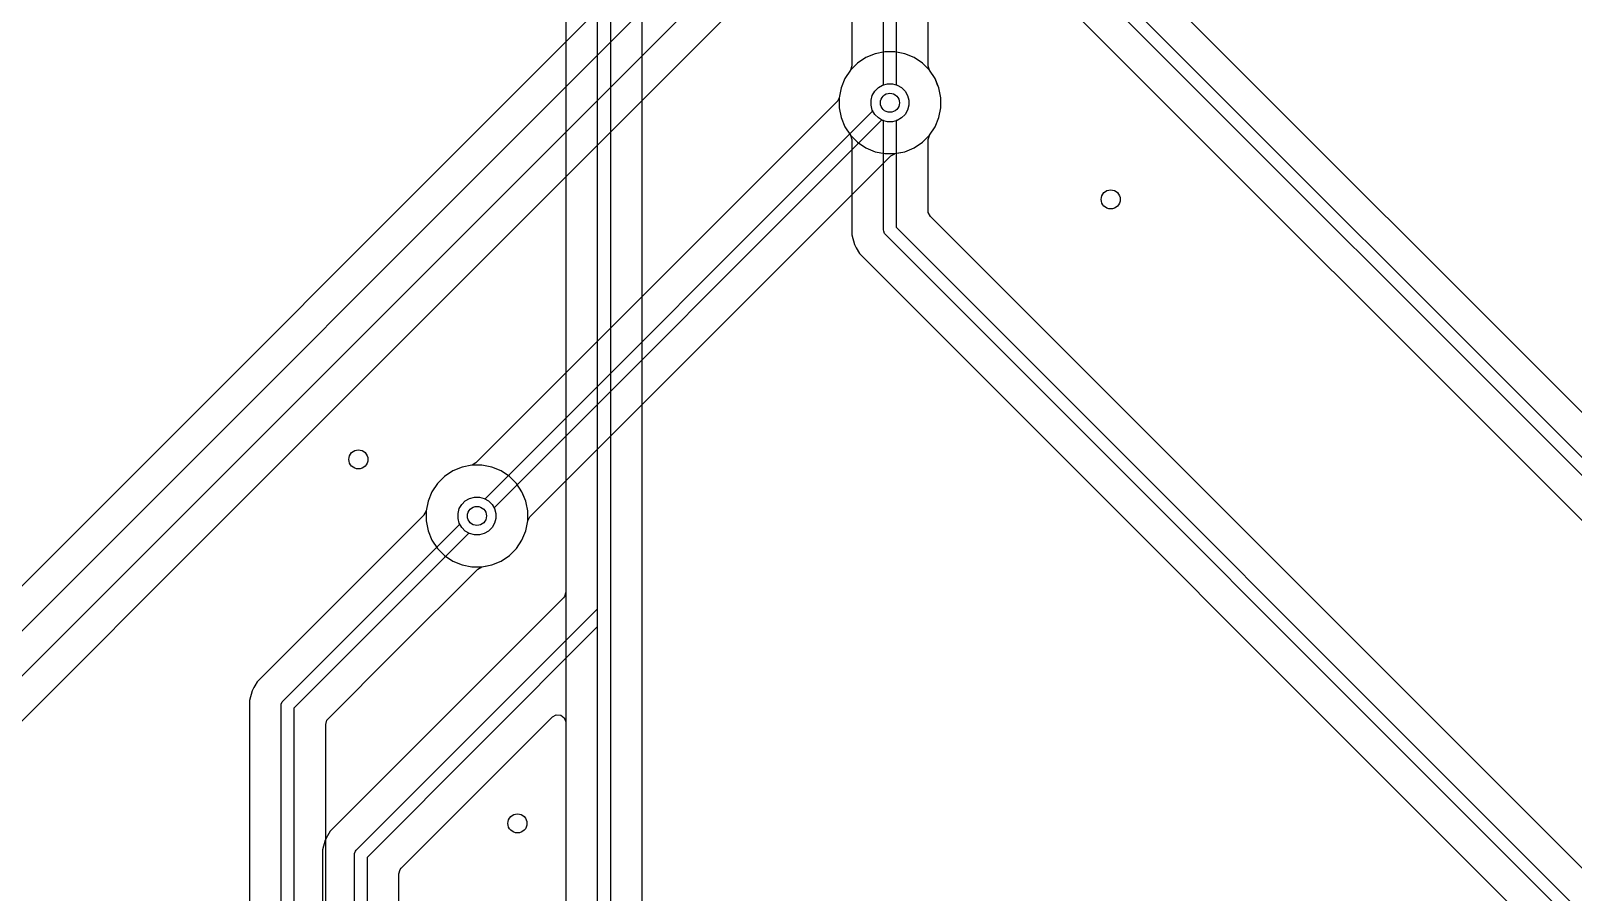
# Model space of a CAD drawing. Header units: inches. Extents: x 6.55 to 9.8, y -8.74 to -3.15.
# Drawn here: x 7.637 to 8.593, y -7.438 to -6.904 of the extents above; entities that cross this region are included whole.
import ezdxf

# ---------------------------------------------------------------- set-up
doc = ezdxf.new("R2010")
doc.units = ezdxf.units.IN
doc.header["$MEASUREMENT"] = 0
doc.layers.add('Edge.Cuts', color=254, linetype='CONTINUOUS', true_color=0xd0d2cd)

msp = doc.modelspace()

# ---------------------------------------------------------------- linework, layer by layer
at = {"layer": 'Edge.Cuts', "linetype": 'CONTINUOUS'}
for p, q in [((7.96848, -5.41761), (7.96848, -7.25196)), ((7.98819, -7.26215), (7.98819, -5.4141)), ((7.99606, -5.41573), (7.99606, -7.30315)), ((8.01577, -7.26067), (8.01577, -5.42592)), ((8.67141, -6.20806), (7.46951, -7.40997)), ((7.47624, -7.4311), (8.68932, -6.21802)), ((8.70324, -6.23194), (7.53346, -7.40171)), ((7.76143, -7.20162), (8.7132, -6.24985)), ((9.13465, -7.71627), (8.20194, -6.78357)), ((8.20866, -6.77915), (9.14137, -7.71186)), ((8.16535, -6.93775), (8.16535, -6.80092)), ((8.17323, -6.79929), (8.17323, -6.93775)), ((8.14565, -6.81111), (8.14565, -6.92599)), ((8.20127, -6.81076), (8.90106, -7.51056)), ((8.19293, -6.92599), (8.19293, -6.81421)), ((7.98819, -7.5475), (7.98819, -6.87008)), ((9.1575, -7.70013), (8.32022, -6.86284)), ((7.96848, -6.87359), (7.96848, -7.44608)), ((7.99606, -6.87171), (7.99606, -7.54913)), ((8.01577, -7.44558), (8.01577, -6.88189)), ((8.1601, -6.91851), (8.15436, -6.92089)), ((8.1601, -6.91851), (8.15436, -6.92089)), ((8.1601, -6.91851), (8.15436, -6.92089)), ((8.16619, -6.9173), (8.1601, -6.91851)), ((8.16619, -6.9173), (8.1601, -6.91851)), ((8.16619, -6.9173), (8.1601, -6.91851)), ((8.1601, -6.91851), (8.1601, -6.91851)), ((8.1601, -6.91851), (8.1601, -6.91851)), ((8.1601, -6.91851), (8.1601, -6.91851)), ((8.1724, -6.9173), (8.16619, -6.9173)), ((8.16619, -6.9173), (8.16619, -6.9173)), ((8.1724, -6.9173), (8.16619, -6.9173)), ((8.16619, -6.9173), (8.16619, -6.9173)), ((8.1724, -6.9173), (8.16619, -6.9173)), ((8.16619, -6.9173), (8.16619, -6.9173)), ((8.17848, -6.91851), (8.1724, -6.9173)), ((8.1724, -6.9173), (8.1724, -6.9173)), ((8.17848, -6.91851), (8.1724, -6.9173)), ((8.1724, -6.9173), (8.1724, -6.9173)), ((8.17848, -6.91851), (8.1724, -6.9173)), ((8.1724, -6.9173), (8.1724, -6.9173)), ((8.18422, -6.92089), (8.17848, -6.91851)), ((8.17848, -6.91851), (8.17848, -6.91851)), ((8.18422, -6.92089), (8.17848, -6.91851)), ((8.17848, -6.91851), (8.17848, -6.91851)), ((8.18422, -6.92089), (8.17848, -6.91851)), ((8.17848, -6.91851), (8.17848, -6.91851)), ((8.1492, -6.92434), (8.14481, -6.92873)), ((8.1492, -6.92434), (8.14481, -6.92873)), ((8.1492, -6.92434), (8.14481, -6.92873)), ((8.14565, -6.92599), (8.14487, -6.92863)), ((8.15436, -6.92089), (8.1492, -6.92434)), ((8.15436, -6.92089), (8.1492, -6.92434)), ((8.15436, -6.92089), (8.1492, -6.92434)), ((8.1492, -6.92434), (8.1492, -6.92434)), ((8.1492, -6.92434), (8.1492, -6.92434)), ((8.1492, -6.92434), (8.1492, -6.92434)), ((8.15436, -6.92089), (8.15436, -6.92089)), ((8.15436, -6.92089), (8.15436, -6.92089)), ((8.15436, -6.92089), (8.15436, -6.92089)), ((8.18938, -6.92434), (8.18422, -6.92089)), ((8.18422, -6.92089), (8.18422, -6.92089)), ((8.18938, -6.92434), (8.18422, -6.92089)), ((8.18422, -6.92089), (8.18422, -6.92089)), ((8.18938, -6.92434), (8.18422, -6.92089)), ((8.18422, -6.92089), (8.18422, -6.92089)), ((8.19377, -6.92873), (8.18938, -6.92434)), ((8.18938, -6.92434), (8.18938, -6.92434)), ((8.19377, -6.92873), (8.18938, -6.92434)), ((8.18938, -6.92434), (8.18938, -6.92434)), ((8.19377, -6.92873), (8.18938, -6.92434)), ((8.18938, -6.92434), (8.18938, -6.92434)), ((8.19293, -6.92608), (8.19293, -6.92599)), ((8.19376, -6.92871), (8.19293, -6.92608)), ((8.14136, -6.93389), (8.13899, -6.93963)), ((8.14136, -6.93389), (8.13899, -6.93963)), ((8.14136, -6.93389), (8.13899, -6.93963)), ((8.14136, -6.93389), (8.13899, -6.93963)), ((8.14483, -6.92871), (8.14136, -6.93389)), ((8.14481, -6.92873), (8.14136, -6.93389)), ((8.14481, -6.92873), (8.14136, -6.93389)), ((8.14481, -6.92873), (8.14136, -6.93389)), ((8.14136, -6.93389), (8.14136, -6.93389)), ((8.14136, -6.93389), (8.14136, -6.93389)), ((8.14136, -6.93389), (8.14136, -6.93389)), ((8.14136, -6.93389), (8.14136, -6.93389)), ((8.14481, -6.92873), (8.14481, -6.92873)), ((8.14481, -6.92873), (8.14481, -6.92873)), ((8.14481, -6.92873), (8.14481, -6.92873)), ((8.14487, -6.92863), (8.14483, -6.92871)), ((8.16477, -6.93791), (8.16775, -6.93711)), ((8.16477, -6.93791), (8.16775, -6.93711)), ((8.16477, -6.93791), (8.16775, -6.93711)), ((8.16477, -6.93791), (8.16535, -6.93775)), ((8.16775, -6.93711), (8.17083, -6.93711)), ((8.16775, -6.93711), (8.17083, -6.93711)), ((8.16775, -6.93711), (8.17083, -6.93711)), ((8.17083, -6.93711), (8.17381, -6.93791)), ((8.17083, -6.93711), (8.17381, -6.93791)), ((8.17083, -6.93711), (8.17381, -6.93791)), ((8.17323, -6.93775), (8.17381, -6.93791)), ((8.19722, -6.93389), (8.19376, -6.92871)), ((8.19722, -6.93389), (8.19377, -6.92873)), ((8.19377, -6.92873), (8.19377, -6.92873)), ((8.19722, -6.93389), (8.19377, -6.92873)), ((8.19377, -6.92873), (8.19377, -6.92873)), ((8.19722, -6.93389), (8.19377, -6.92873)), ((8.19377, -6.92873), (8.19377, -6.92873)), ((8.1996, -6.93963), (8.19722, -6.93389)), ((8.19722, -6.93389), (8.19722, -6.93389)), ((8.1996, -6.93963), (8.19722, -6.93389)), ((8.19722, -6.93389), (8.19722, -6.93389)), ((8.1996, -6.93963), (8.19722, -6.93389)), ((8.19722, -6.93389), (8.19722, -6.93389)), ((8.19863, -6.93729), (8.19722, -6.93389)), ((8.19722, -6.93389), (8.19722, -6.93389)), ((8.1996, -6.93963), (8.19863, -6.93729)), ((8.13777, -6.94574), (8.1365, -6.94818)), ((8.13899, -6.93963), (8.13777, -6.94574)), ((8.13899, -6.93963), (8.13778, -6.94571)), ((8.13899, -6.93963), (8.13778, -6.94571)), ((8.13899, -6.93963), (8.13778, -6.94571)), ((8.13778, -6.94571), (8.13778, -6.95192)), ((8.13778, -6.94571), (8.13778, -6.95192)), ((8.13778, -6.94571), (8.13778, -6.95192)), ((8.13899, -6.93963), (8.13899, -6.93963)), ((8.13899, -6.93963), (8.13899, -6.93963)), ((8.13899, -6.93963), (8.13899, -6.93963)), ((8.13899, -6.93963), (8.13899, -6.93963)), ((8.15758, -6.94728), (8.15838, -6.9443)), ((8.15758, -6.94728), (8.15838, -6.9443)), ((8.15758, -6.94728), (8.15838, -6.9443)), ((8.15758, -6.94728), (8.15838, -6.9443)), ((8.15758, -6.95036), (8.15758, -6.94728)), ((8.15758, -6.95036), (8.15758, -6.94728)), ((8.15758, -6.95036), (8.15758, -6.94728)), ((8.15758, -6.95036), (8.15758, -6.94728)), ((8.15838, -6.9443), (8.15992, -6.94163)), ((8.15838, -6.9443), (8.15992, -6.94163)), ((8.15838, -6.9443), (8.15992, -6.94163)), ((8.15838, -6.9443), (8.15992, -6.94163)), ((8.15992, -6.94163), (8.1621, -6.93945)), ((8.15992, -6.94163), (8.1621, -6.93945)), ((8.15992, -6.94163), (8.1621, -6.93945)), ((8.15992, -6.94163), (8.1621, -6.93945)), ((8.1621, -6.93945), (8.16477, -6.93791)), ((8.1621, -6.93945), (8.16477, -6.93791)), ((8.1621, -6.93945), (8.16477, -6.93791)), ((8.1621, -6.93945), (8.16477, -6.93791)), ((8.17381, -6.93791), (8.17648, -6.93945)), ((8.17381, -6.93791), (8.17648, -6.93945)), ((8.17381, -6.93791), (8.17648, -6.93945)), ((8.17381, -6.93791), (8.17648, -6.93945)), ((8.17648, -6.93945), (8.17866, -6.94163)), ((8.17648, -6.93945), (8.17866, -6.94163)), ((8.17648, -6.93945), (8.17866, -6.94163)), ((8.17648, -6.93945), (8.17866, -6.94163)), ((8.17866, -6.94163), (8.1802, -6.9443)), ((8.17866, -6.94163), (8.1802, -6.9443)), ((8.17866, -6.94163), (8.1802, -6.9443)), ((8.17866, -6.94163), (8.1802, -6.9443)), ((8.1802, -6.9443), (8.181, -6.94728)), ((8.1802, -6.9443), (8.181, -6.94728)), ((8.1802, -6.9443), (8.181, -6.94728)), ((8.1802, -6.9443), (8.181, -6.94728)), ((8.181, -6.94728), (8.181, -6.95036)), ((8.181, -6.94728), (8.181, -6.95036)), ((8.181, -6.94728), (8.181, -6.95036)), ((8.181, -6.94728), (8.181, -6.95036)), ((8.20081, -6.94571), (8.1996, -6.93963)), ((8.1996, -6.93963), (8.1996, -6.93963)), ((8.1996, -6.93963), (8.1996, -6.93963)), ((8.20081, -6.94571), (8.1996, -6.93963)), ((8.1996, -6.93963), (8.1996, -6.93963)), ((8.1996, -6.93963), (8.1996, -6.93963)), ((8.20081, -6.94571), (8.1996, -6.93963)), ((8.1996, -6.93963), (8.1996, -6.93963)), ((8.1996, -6.93963), (8.1996, -6.93963)), ((8.1996, -6.93963), (8.1996, -6.93963)), ((8.20081, -6.94571), (8.1996, -6.93963)), ((8.1996, -6.93963), (8.1996, -6.93963)), ((8.20081, -6.95192), (8.20081, -6.94571)), ((8.20081, -6.94571), (8.20081, -6.94571)), ((8.20081, -6.94571), (8.20081, -6.94571)), ((8.20081, -6.95192), (8.20081, -6.94571)), ((8.20081, -6.94571), (8.20081, -6.94571)), ((8.20081, -6.94571), (8.20081, -6.94571)), ((8.20081, -6.95192), (8.20081, -6.94571)), ((8.20081, -6.94571), (8.20081, -6.94571)), ((8.20081, -6.94571), (8.20081, -6.94571)), ((8.20081, -6.95192), (8.20081, -6.94571)), ((8.20081, -6.94571), (8.20081, -6.94571)), ((8.20081, -6.94571), (8.20081, -6.94571)), ((8.13643, -6.94824), (7.91281, -7.17187)), ((7.91843, -7.19411), (8.15868, -6.95386)), ((8.1365, -6.94818), (8.13643, -6.94824)), ((8.13778, -6.95192), (8.13899, -6.95801)), ((8.13778, -6.95192), (8.13899, -6.95801)), ((8.13778, -6.95192), (8.13899, -6.95801)), ((8.15838, -6.95334), (8.15758, -6.95036)), ((8.15838, -6.95334), (8.15758, -6.95036)), ((8.15838, -6.95334), (8.15758, -6.95036)), ((8.15838, -6.95334), (8.15758, -6.95036)), ((8.15992, -6.95601), (8.15838, -6.95334)), ((8.15992, -6.95601), (8.15838, -6.95334)), ((8.15868, -6.95386), (8.15838, -6.95334)), ((8.15992, -6.95601), (8.15838, -6.95334)), ((8.1621, -6.95819), (8.15992, -6.95601)), ((8.1621, -6.95819), (8.15992, -6.95601)), ((8.1621, -6.95819), (8.15992, -6.95601)), ((8.17866, -6.95601), (8.17648, -6.95819)), ((8.17866, -6.95601), (8.17648, -6.95819)), ((8.17866, -6.95601), (8.17648, -6.95819)), ((8.17866, -6.95601), (8.17648, -6.95819)), ((8.1802, -6.95334), (8.17866, -6.95601)), ((8.1802, -6.95334), (8.17866, -6.95601)), ((8.1802, -6.95334), (8.17866, -6.95601)), ((8.1802, -6.95334), (8.17866, -6.95601)), ((8.181, -6.95036), (8.1802, -6.95334)), ((8.181, -6.95036), (8.1802, -6.95334)), ((8.181, -6.95036), (8.1802, -6.95334)), ((8.181, -6.95036), (8.1802, -6.95334)), ((8.1996, -6.95801), (8.20081, -6.95192)), ((8.1996, -6.95801), (8.20081, -6.95192)), ((8.1996, -6.95801), (8.20081, -6.95192)), ((8.1996, -6.95801), (8.20081, -6.95192)), ((8.16425, -6.95943), (7.924, -7.19968)), ((8.13899, -6.95801), (8.13899, -6.95801)), ((8.13899, -6.95801), (8.14136, -6.96375)), ((8.13899, -6.95801), (8.13899, -6.95801)), ((8.13899, -6.95801), (8.14136, -6.96375)), ((8.13899, -6.95801), (8.13899, -6.95801)), ((8.13899, -6.95801), (8.14136, -6.96375)), ((8.14136, -6.96375), (8.14136, -6.96375)), ((8.14136, -6.96375), (8.14483, -6.96893)), ((8.14136, -6.96375), (8.14136, -6.96375)), ((8.14136, -6.96375), (8.14481, -6.96891)), ((8.14136, -6.96375), (8.14136, -6.96375)), ((8.14136, -6.96375), (8.14481, -6.96891)), ((8.16477, -6.95973), (8.1621, -6.95819)), ((8.16477, -6.95973), (8.1621, -6.95819)), ((8.16477, -6.95973), (8.1621, -6.95819)), ((8.16477, -6.95973), (8.16425, -6.95943)), ((8.16535, -6.95989), (8.16477, -6.95973)), ((8.16775, -6.96053), (8.16477, -6.95973)), ((8.16775, -6.96053), (8.16477, -6.95973)), ((8.16775, -6.96053), (8.16477, -6.95973)), ((8.16535, -7.02756), (8.16535, -6.95989)), ((8.17083, -6.96053), (8.16775, -6.96053)), ((8.17083, -6.96053), (8.16775, -6.96053)), ((8.17083, -6.96053), (8.16775, -6.96053)), ((8.17381, -6.95973), (8.17083, -6.96053)), ((8.17381, -6.95973), (8.17083, -6.96053)), ((8.17381, -6.95973), (8.17083, -6.96053)), ((8.17381, -6.95973), (8.17323, -6.95989)), ((8.17323, -6.95989), (8.17323, -7.02593)), ((8.17648, -6.95819), (8.17381, -6.95973)), ((8.17648, -6.95819), (8.17381, -6.95973)), ((8.17648, -6.95819), (8.17381, -6.95973)), ((8.17648, -6.95819), (8.17381, -6.95973)), ((8.19376, -6.96893), (8.19722, -6.96375)), ((8.19377, -6.96891), (8.19722, -6.96375)), ((8.19377, -6.96891), (8.19722, -6.96375)), ((8.19377, -6.96891), (8.19722, -6.96375)), ((8.19722, -6.96375), (8.1996, -6.95801)), ((8.19722, -6.96375), (8.1996, -6.95801)), ((8.19722, -6.96375), (8.1996, -6.95801)), ((8.19722, -6.96375), (8.1996, -6.95801)), ((8.19722, -6.96375), (8.19722, -6.96375)), ((8.19722, -6.96375), (8.19722, -6.96375)), ((8.14481, -6.96891), (8.14481, -6.96891)), ((8.14481, -6.96891), (8.1492, -6.9733)), ((8.14481, -6.96891), (8.14481, -6.96891)), ((8.14481, -6.96891), (8.1492, -6.9733)), ((8.14483, -6.96893), (8.14565, -6.97156)), ((8.14565, -6.97156), (8.14565, -6.97164)), ((8.14565, -6.97164), (8.14565, -7.02415)), ((8.1492, -6.9733), (8.1492, -6.9733)), ((8.1492, -6.9733), (8.15436, -6.97675)), ((8.1492, -6.9733), (8.1492, -6.9733)), ((8.1492, -6.9733), (8.15436, -6.97675)), ((8.18422, -6.97675), (8.18938, -6.9733)), ((8.18422, -6.97675), (8.18938, -6.9733)), ((8.18422, -6.97675), (8.18938, -6.9733)), ((8.18938, -6.9733), (8.19377, -6.96891)), ((8.18938, -6.9733), (8.19377, -6.96891)), ((8.18938, -6.9733), (8.19377, -6.96891)), ((8.19293, -6.97164), (8.19371, -6.969)), ((8.19293, -7.01574), (8.19293, -6.97164)), ((8.19371, -6.969), (8.19376, -6.96893)), ((7.94624, -7.2053), (8.16987, -6.98168)), ((8.15436, -6.97675), (8.15436, -6.97675)), ((8.15436, -6.97675), (8.1601, -6.97912)), ((8.15436, -6.97675), (8.15436, -6.97675)), ((8.15436, -6.97675), (8.1601, -6.97912)), ((8.1601, -6.97912), (8.1601, -6.97912)), ((8.1601, -6.97912), (8.16619, -6.98033)), ((8.1601, -6.97912), (8.1601, -6.97912)), ((8.1601, -6.97912), (8.16619, -6.98033)), ((8.16619, -6.98033), (8.16619, -6.98033)), ((8.16619, -6.98033), (8.16619, -6.98033)), ((8.16619, -6.98033), (8.1724, -6.98033)), ((8.16619, -6.98033), (8.16619, -6.98033)), ((8.16619, -6.98033), (8.16619, -6.98033)), ((8.16619, -6.98033), (8.1724, -6.98033)), ((8.16987, -6.98168), (8.17228, -6.98036)), ((8.17228, -6.98036), (8.17237, -6.98034)), ((8.17237, -6.98034), (8.17465, -6.97989)), ((8.1724, -6.98033), (8.17848, -6.97912)), ((8.1724, -6.98033), (8.17848, -6.97912)), ((8.1724, -6.98033), (8.1724, -6.98033)), ((8.1724, -6.98033), (8.1724, -6.98033)), ((8.17465, -6.97989), (8.17848, -6.97912)), ((8.17848, -6.97912), (8.18422, -6.97675)), ((8.17848, -6.97912), (8.18422, -6.97675)), ((8.17848, -6.97912), (8.18422, -6.97675)), ((8.19304, -7.01678), (8.19293, -7.01574)), ((8.19436, -7.0192), (8.19304, -7.01678)), ((9.00289, -7.82773), (8.19436, -7.0192)), ((8.14565, -7.02415), (8.14565, -7.02415)), ((8.14565, -7.02415), (8.14565, -7.03067)), ((8.14565, -7.03067), (8.14565, -7.03067)), ((8.14565, -7.03067), (8.14726, -7.03668)), ((8.16543, -7.02833), (8.16535, -7.02756)), ((8.16602, -7.02975), (8.16543, -7.02833)), ((8.16651, -7.03034), (8.16602, -7.02975)), ((8.98444, -7.84828), (8.16651, -7.03034)), ((8.17323, -7.02593), (8.99116, -7.84386)), ((8.14726, -7.03668), (8.1484, -7.03866)), ((8.1484, -7.03866), (8.1484, -7.03866)), ((8.1484, -7.03866), (8.1484, -7.03866)), ((8.1484, -7.03866), (8.15037, -7.04208)), ((8.15037, -7.04208), (8.15037, -7.04208)), ((8.15037, -7.04208), (8.15505, -7.04676)), ((8.15505, -7.04676), (8.15505, -7.04676)), ((8.15505, -7.04676), (8.7338, -7.6255)), ((7.90419, -7.17442), (7.89846, -7.1768)), ((7.90419, -7.17442), (7.89846, -7.1768)), ((7.90419, -7.17442), (7.89846, -7.1768)), ((7.90419, -7.17442), (7.89846, -7.1768)), ((7.91031, -7.1732), (7.90419, -7.17442)), ((7.91028, -7.17321), (7.90419, -7.17442)), ((7.91028, -7.17321), (7.90419, -7.17442)), ((7.91028, -7.17321), (7.90419, -7.17442)), ((7.90419, -7.17442), (7.90419, -7.17442)), ((7.90419, -7.17442), (7.90419, -7.17442)), ((7.90419, -7.17442), (7.90419, -7.17442)), ((7.90419, -7.17442), (7.90419, -7.17442)), ((7.91649, -7.17321), (7.91028, -7.17321)), ((7.91028, -7.17321), (7.91028, -7.17321)), ((7.91649, -7.17321), (7.91028, -7.17321)), ((7.91028, -7.17321), (7.91028, -7.17321)), ((7.91649, -7.17321), (7.91028, -7.17321)), ((7.91028, -7.17321), (7.91028, -7.17321)), ((7.91039, -7.17319), (7.91031, -7.1732)), ((7.91281, -7.17187), (7.91039, -7.17319)), ((7.92258, -7.17442), (7.91649, -7.17321)), ((7.91649, -7.17321), (7.91649, -7.17321)), ((7.92258, -7.17442), (7.91649, -7.17321)), ((7.91649, -7.17321), (7.91649, -7.17321)), ((7.92258, -7.17442), (7.91649, -7.17321)), ((7.91649, -7.17321), (7.91649, -7.17321)), ((7.92831, -7.1768), (7.92258, -7.17442)), ((7.92258, -7.17442), (7.92258, -7.17442)), ((7.92831, -7.1768), (7.92258, -7.17442)), ((7.92258, -7.17442), (7.92258, -7.17442)), ((7.92831, -7.1768), (7.92258, -7.17442)), ((7.92258, -7.17442), (7.92258, -7.17442)), ((7.88891, -7.18463), (7.88546, -7.1898)), ((7.88891, -7.18463), (7.88546, -7.1898)), ((7.88891, -7.18463), (7.88546, -7.1898)), ((7.88891, -7.18463), (7.88546, -7.1898)), ((7.8933, -7.18024), (7.88891, -7.18463)), ((7.8933, -7.18024), (7.88891, -7.18463)), ((7.8933, -7.18024), (7.88891, -7.18463)), ((7.8933, -7.18024), (7.88891, -7.18463)), ((7.88891, -7.18463), (7.88891, -7.18463)), ((7.88891, -7.18463), (7.88891, -7.18463)), ((7.88891, -7.18463), (7.88891, -7.18463)), ((7.88891, -7.18463), (7.88891, -7.18463)), ((7.89846, -7.1768), (7.8933, -7.18024)), ((7.89846, -7.1768), (7.8933, -7.18024)), ((7.89846, -7.1768), (7.8933, -7.18024)), ((7.89846, -7.1768), (7.8933, -7.18024)), ((7.8933, -7.18024), (7.8933, -7.18024)), ((7.8933, -7.18024), (7.8933, -7.18024)), ((7.8933, -7.18024), (7.8933, -7.18024)), ((7.8933, -7.18024), (7.8933, -7.18024)), ((7.89846, -7.1768), (7.89846, -7.1768)), ((7.89846, -7.1768), (7.89846, -7.1768)), ((7.89846, -7.1768), (7.89846, -7.1768)), ((7.89846, -7.1768), (7.89846, -7.1768)), ((7.93348, -7.18024), (7.92831, -7.1768)), ((7.92831, -7.1768), (7.92831, -7.1768)), ((7.93348, -7.18024), (7.92831, -7.1768)), ((7.92831, -7.1768), (7.92831, -7.1768)), ((7.93348, -7.18024), (7.92831, -7.1768)), ((7.92831, -7.1768), (7.92831, -7.1768)), ((7.93787, -7.18463), (7.93348, -7.18024)), ((7.93348, -7.18024), (7.93348, -7.18024)), ((7.93787, -7.18463), (7.93348, -7.18024)), ((7.93348, -7.18024), (7.93348, -7.18024)), ((7.93787, -7.18463), (7.93348, -7.18024)), ((7.93348, -7.18024), (7.93348, -7.18024)), ((7.94131, -7.1898), (7.93787, -7.18463)), ((7.93787, -7.18463), (7.93787, -7.18463)), ((7.94131, -7.1898), (7.93787, -7.18463)), ((7.93787, -7.18463), (7.93787, -7.18463)), ((7.94131, -7.1898), (7.93787, -7.18463)), ((7.93787, -7.18463), (7.93787, -7.18463)), ((7.88308, -7.19553), (7.88186, -7.20165)), ((7.88308, -7.19553), (7.88187, -7.20162)), ((7.88308, -7.19553), (7.88187, -7.20162)), ((7.88308, -7.19553), (7.88187, -7.20162)), ((7.88546, -7.1898), (7.88308, -7.19553)), ((7.88546, -7.1898), (7.88308, -7.19553)), ((7.88546, -7.1898), (7.88308, -7.19553)), ((7.88546, -7.1898), (7.88308, -7.19553)), ((7.88308, -7.19553), (7.88308, -7.19553)), ((7.88308, -7.19553), (7.88308, -7.19553)), ((7.88308, -7.19553), (7.88308, -7.19553)), ((7.88308, -7.19553), (7.88308, -7.19553)), ((7.88546, -7.1898), (7.88546, -7.1898)), ((7.88546, -7.1898), (7.88546, -7.1898)), ((7.88546, -7.1898), (7.88546, -7.1898)), ((7.88546, -7.1898), (7.88546, -7.1898)), ((7.90402, -7.19753), (7.9062, -7.19535)), ((7.90402, -7.19753), (7.9062, -7.19535)), ((7.90402, -7.19753), (7.9062, -7.19535)), ((7.90402, -7.19753), (7.9062, -7.19535)), ((7.9062, -7.19535), (7.90887, -7.19381)), ((7.9062, -7.19535), (7.90887, -7.19381)), ((7.9062, -7.19535), (7.90887, -7.19381)), ((7.9062, -7.19535), (7.90887, -7.19381)), ((7.90887, -7.19381), (7.91184, -7.19301)), ((7.90887, -7.19381), (7.91184, -7.19301)), ((7.90887, -7.19381), (7.91184, -7.19301)), ((7.90887, -7.19381), (7.91184, -7.19301)), ((7.91184, -7.19301), (7.91493, -7.19301)), ((7.91184, -7.19301), (7.91493, -7.19301)), ((7.91184, -7.19301), (7.91493, -7.19301)), ((7.91184, -7.19301), (7.91493, -7.19301)), ((7.91493, -7.19301), (7.91791, -7.19381)), ((7.91493, -7.19301), (7.91791, -7.19381)), ((7.91493, -7.19301), (7.91791, -7.19381)), ((7.91493, -7.19301), (7.91791, -7.19381)), ((7.91791, -7.19381), (7.92058, -7.19535)), ((7.91791, -7.19381), (7.92058, -7.19535)), ((7.91791, -7.19381), (7.91843, -7.19411)), ((7.91791, -7.19381), (7.92058, -7.19535)), ((7.92058, -7.19535), (7.92276, -7.19753)), ((7.92058, -7.19535), (7.92276, -7.19753)), ((7.92058, -7.19535), (7.92276, -7.19753)), ((7.94169, -7.1907), (7.94131, -7.1898)), ((7.94131, -7.1898), (7.94131, -7.1898)), ((7.94169, -7.1907), (7.94131, -7.1898)), ((7.94131, -7.1898), (7.94131, -7.1898)), ((7.94369, -7.19553), (7.94131, -7.1898)), ((7.94131, -7.1898), (7.94131, -7.1898)), ((7.94369, -7.19553), (7.94169, -7.1907)), ((7.94369, -7.19553), (7.94169, -7.1907)), ((7.94389, -7.19652), (7.94369, -7.19553)), ((7.94389, -7.19652), (7.94369, -7.19553)), ((7.94389, -7.19652), (7.94369, -7.19553)), ((7.94369, -7.19553), (7.94369, -7.19553)), ((7.5548, -7.40825), (7.76143, -7.20162)), ((7.88053, -7.20415), (7.77714, -7.30754)), ((7.88059, -7.20409), (7.88053, -7.20415)), ((7.88186, -7.20165), (7.88059, -7.20409)), ((7.88187, -7.20162), (7.88187, -7.20783)), ((7.88187, -7.20162), (7.88187, -7.20783)), ((7.88187, -7.20162), (7.88187, -7.20783)), ((7.90168, -7.20318), (7.90247, -7.2002)), ((7.90168, -7.20318), (7.90247, -7.2002)), ((7.90168, -7.20318), (7.90247, -7.2002)), ((7.90168, -7.20318), (7.90247, -7.2002)), ((7.90168, -7.20627), (7.90168, -7.20318)), ((7.90168, -7.20627), (7.90168, -7.20318)), ((7.90168, -7.20627), (7.90168, -7.20318)), ((7.90168, -7.20627), (7.90168, -7.20318)), ((7.90247, -7.2002), (7.90402, -7.19753)), ((7.90247, -7.2002), (7.90402, -7.19753)), ((7.90247, -7.2002), (7.90402, -7.19753)), ((7.90247, -7.2002), (7.90402, -7.19753)), ((7.92276, -7.19753), (7.9243, -7.2002)), ((7.92276, -7.19753), (7.9243, -7.2002)), ((7.92276, -7.19753), (7.9243, -7.2002)), ((7.924, -7.19968), (7.9243, -7.2002)), ((7.9243, -7.2002), (7.9251, -7.20318)), ((7.9243, -7.2002), (7.9251, -7.20318)), ((7.9243, -7.2002), (7.9251, -7.20318)), ((7.9243, -7.2002), (7.9251, -7.20318)), ((7.9251, -7.20318), (7.9251, -7.20627)), ((7.9251, -7.20318), (7.9251, -7.20627)), ((7.9251, -7.20318), (7.9251, -7.20627)), ((7.9251, -7.20318), (7.9251, -7.20627)), ((7.9449, -7.20162), (7.94389, -7.19652)), ((7.9449, -7.20162), (7.94389, -7.19652)), ((7.9449, -7.20162), (7.94389, -7.19652)), ((7.9449, -7.20783), (7.9449, -7.20162)), ((7.9449, -7.20162), (7.9449, -7.20162)), ((7.9449, -7.20162), (7.9449, -7.20162)), ((7.9449, -7.20783), (7.9449, -7.20162)), ((7.9449, -7.20162), (7.9449, -7.20162)), ((7.9449, -7.20162), (7.9449, -7.20162)), ((7.9449, -7.20783), (7.9449, -7.20162)), ((7.9449, -7.20162), (7.9449, -7.20162)), ((7.9449, -7.20162), (7.9449, -7.20162)), ((7.94491, -7.2078), (7.94618, -7.20536)), ((7.94618, -7.20536), (7.94624, -7.2053)), ((7.79327, -7.31927), (7.90278, -7.20977)), ((7.88187, -7.20783), (7.88308, -7.21392)), ((7.88187, -7.20783), (7.88308, -7.21392)), ((7.88187, -7.20783), (7.88308, -7.21392)), ((7.88308, -7.21392), (7.88308, -7.21392)), ((7.88308, -7.21392), (7.88546, -7.21965)), ((7.88308, -7.21392), (7.88308, -7.21392)), ((7.88308, -7.21392), (7.88546, -7.21965)), ((7.88308, -7.21392), (7.88308, -7.21392)), ((7.88308, -7.21392), (7.88546, -7.21965)), ((7.90247, -7.20924), (7.90168, -7.20627)), ((7.90247, -7.20924), (7.90168, -7.20627)), ((7.90247, -7.20924), (7.90168, -7.20627)), ((7.90247, -7.20924), (7.90168, -7.20627)), ((7.90278, -7.20977), (7.90247, -7.20924)), ((7.90402, -7.21191), (7.90247, -7.20924)), ((7.90402, -7.21191), (7.90247, -7.20924)), ((7.90402, -7.21191), (7.90247, -7.20924)), ((7.9062, -7.21409), (7.90402, -7.21191)), ((7.9062, -7.21409), (7.90402, -7.21191)), ((7.9062, -7.21409), (7.90402, -7.21191)), ((7.90887, -7.21564), (7.9062, -7.21409)), ((7.90887, -7.21564), (7.9062, -7.21409)), ((7.90887, -7.21564), (7.9062, -7.21409)), ((7.92058, -7.21409), (7.91791, -7.21564)), ((7.92058, -7.21409), (7.91791, -7.21564)), ((7.92058, -7.21409), (7.91791, -7.21564)), ((7.92058, -7.21409), (7.91791, -7.21564)), ((7.92276, -7.21191), (7.92058, -7.21409)), ((7.92276, -7.21191), (7.92058, -7.21409)), ((7.92276, -7.21191), (7.92058, -7.21409)), ((7.92276, -7.21191), (7.92058, -7.21409)), ((7.9243, -7.20924), (7.92276, -7.21191)), ((7.9243, -7.20924), (7.92276, -7.21191)), ((7.9243, -7.20924), (7.92276, -7.21191)), ((7.9243, -7.20924), (7.92276, -7.21191)), ((7.9251, -7.20627), (7.9243, -7.20924)), ((7.9251, -7.20627), (7.9243, -7.20924)), ((7.9251, -7.20627), (7.9243, -7.20924)), ((7.9251, -7.20627), (7.9243, -7.20924)), ((7.94131, -7.21965), (7.94369, -7.21392)), ((7.94131, -7.21965), (7.94369, -7.21392)), ((7.94131, -7.21965), (7.94369, -7.21392)), ((7.94131, -7.21965), (7.94369, -7.21392)), ((7.94369, -7.21392), (7.9449, -7.20783)), ((7.94369, -7.21392), (7.9449, -7.20783)), ((7.94369, -7.21392), (7.9449, -7.20783)), ((7.94369, -7.21392), (7.94452, -7.20977)), ((7.94452, -7.20977), (7.94491, -7.2078)), ((7.90834, -7.21533), (7.79999, -7.32369)), ((7.88546, -7.21965), (7.88546, -7.21965)), ((7.88546, -7.21965), (7.88891, -7.22481)), ((7.88546, -7.21965), (7.88546, -7.21965)), ((7.88546, -7.21965), (7.88891, -7.22481)), ((7.88546, -7.21965), (7.88546, -7.21965)), ((7.88546, -7.21965), (7.88891, -7.22481)), ((7.90887, -7.21564), (7.90834, -7.21533)), ((7.91184, -7.21643), (7.90887, -7.21564)), ((7.91184, -7.21643), (7.90887, -7.21564)), ((7.91184, -7.21643), (7.90887, -7.21564)), ((7.91184, -7.21643), (7.90887, -7.21564)), ((7.91493, -7.21643), (7.91184, -7.21643)), ((7.91493, -7.21643), (7.91184, -7.21643)), ((7.91493, -7.21643), (7.91184, -7.21643)), ((7.91493, -7.21643), (7.91184, -7.21643)), ((7.91791, -7.21564), (7.91493, -7.21643)), ((7.91791, -7.21564), (7.91493, -7.21643)), ((7.91791, -7.21564), (7.91493, -7.21643)), ((7.91791, -7.21564), (7.91493, -7.21643)), ((7.93787, -7.22481), (7.94131, -7.21965)), ((7.93787, -7.22481), (7.94131, -7.21965)), ((7.93787, -7.22481), (7.94131, -7.21965)), ((7.93787, -7.22481), (7.94131, -7.21965)), ((7.88891, -7.22481), (7.88891, -7.22481)), ((7.88891, -7.22481), (7.8933, -7.2292)), ((7.88891, -7.22481), (7.88891, -7.22481)), ((7.88891, -7.22481), (7.8933, -7.2292)), ((7.88891, -7.22481), (7.88891, -7.22481)), ((7.88891, -7.22481), (7.8933, -7.2292)), ((7.8933, -7.2292), (7.8933, -7.2292)), ((7.8933, -7.2292), (7.89846, -7.23265)), ((7.8933, -7.2292), (7.8933, -7.2292)), ((7.8933, -7.2292), (7.89846, -7.23265)), ((7.8933, -7.2292), (7.8933, -7.2292)), ((7.8933, -7.2292), (7.89846, -7.23265)), ((7.89846, -7.23265), (7.89846, -7.23265)), ((7.89846, -7.23265), (7.90419, -7.23503)), ((7.89846, -7.23265), (7.89846, -7.23265)), ((7.89846, -7.23265), (7.90419, -7.23503)), ((7.89846, -7.23265), (7.89846, -7.23265)), ((7.89846, -7.23265), (7.90419, -7.23503)), ((7.92258, -7.23503), (7.92831, -7.23265)), ((7.92258, -7.23503), (7.92831, -7.23265)), ((7.92258, -7.23503), (7.92831, -7.23265)), ((7.92258, -7.23503), (7.92831, -7.23265)), ((7.92831, -7.23265), (7.93348, -7.2292)), ((7.92831, -7.23265), (7.93348, -7.2292)), ((7.92831, -7.23265), (7.93348, -7.2292)), ((7.92831, -7.23265), (7.93348, -7.2292)), ((7.93348, -7.2292), (7.93787, -7.22481)), ((7.93348, -7.2292), (7.93787, -7.22481)), ((7.93348, -7.2292), (7.93787, -7.22481)), ((7.93348, -7.2292), (7.93787, -7.22481)), ((7.86303, -7.28851), (7.91396, -7.23758)), ((7.90419, -7.23503), (7.90419, -7.23503)), ((7.90419, -7.23503), (7.91028, -7.23624)), ((7.90419, -7.23503), (7.90419, -7.23503)), ((7.90419, -7.23503), (7.91028, -7.23624)), ((7.90419, -7.23503), (7.90419, -7.23503)), ((7.90419, -7.23503), (7.91028, -7.23624)), ((7.91028, -7.23624), (7.91028, -7.23624)), ((7.91028, -7.23624), (7.91028, -7.23624)), ((7.91028, -7.23624), (7.91649, -7.23624)), ((7.91028, -7.23624), (7.91028, -7.23624)), ((7.91028, -7.23624), (7.91028, -7.23624)), ((7.91028, -7.23624), (7.91649, -7.23624)), ((7.91028, -7.23624), (7.91028, -7.23624)), ((7.91028, -7.23624), (7.91028, -7.23624)), ((7.91028, -7.23624), (7.91649, -7.23624)), ((7.91396, -7.23758), (7.91638, -7.23626)), ((7.91638, -7.23626), (7.91646, -7.23625)), ((7.91646, -7.23625), (7.91874, -7.23579)), ((7.91649, -7.23624), (7.92258, -7.23503)), ((7.91649, -7.23624), (7.92258, -7.23503)), ((7.91649, -7.23624), (7.92258, -7.23503)), ((7.91649, -7.23624), (7.91649, -7.23624)), ((7.91649, -7.23624), (7.91649, -7.23624)), ((7.91649, -7.23624), (7.91649, -7.23624)), ((7.91874, -7.23579), (7.92258, -7.23503)), ((7.96848, -7.25196), (7.96771, -7.2546)), ((7.96705, -7.25542), (7.82245, -7.40002)), ((7.83859, -7.41175), (7.98819, -7.26215)), ((7.96771, -7.2546), (7.96705, -7.25542)), ((8.01577, -7.26689), (8.01577, -7.26067)), ((8.01577, -7.26067), (8.01577, -7.26067)), ((8.01577, -7.44558), (8.01577, -7.26689)), ((8.01577, -7.26689), (8.01577, -7.26689)), ((7.98819, -7.27328), (7.84531, -7.41617)), ((7.98819, -7.30315), (7.98819, -7.27328)), ((7.82113, -7.33042), (7.86303, -7.28851)), ((7.77577, -7.30992), (7.77516, -7.31096)), ((7.77714, -7.30754), (7.77577, -7.30992)), ((7.77714, -7.30754), (7.77714, -7.30754)), ((7.98819, -7.84449), (7.98819, -7.30315)), ((7.99606, -7.30315), (7.99606, -7.84286)), ((7.77402, -7.31293), (7.77241, -7.31894)), ((7.77241, -7.31894), (7.77241, -7.31894)), ((7.77241, -7.31894), (7.77241, -7.32556)), ((7.77516, -7.31096), (7.77402, -7.31293)), ((7.77402, -7.31293), (7.77402, -7.31293)), ((7.77402, -7.31293), (7.77402, -7.31293)), ((7.77516, -7.31096), (7.77516, -7.31096)), ((7.79219, -7.32129), (7.79278, -7.31987)), ((7.79278, -7.31987), (7.79327, -7.31927)), ((7.77241, -7.32556), (7.77241, -7.32556)), ((7.77241, -7.32556), (7.77241, -7.44808)), ((7.79212, -7.32205), (7.79219, -7.32129)), ((7.79212, -7.55457), (7.79212, -7.32205)), ((7.79999, -7.32369), (7.79999, -7.55294)), ((7.86644, -7.4229), (7.96015, -7.32919)), ((7.96015, -7.32919), (7.96256, -7.32787)), ((7.96256, -7.32787), (7.96531, -7.32807)), ((7.96531, -7.32807), (7.96751, -7.32972)), ((7.8197, -7.33387), (7.82047, -7.33123)), ((7.8197, -7.4443), (7.8197, -7.33387)), ((7.82047, -7.33123), (7.82113, -7.33042)), ((7.96751, -7.32972), (7.96847, -7.33229)), ((7.96847, -7.33229), (7.96848, -7.33264)), ((7.96848, -7.33264), (7.96848, -7.44608)), ((7.81934, -7.40541), (7.81773, -7.41142)), ((7.8208, -7.40288), (7.81934, -7.40541)), ((7.82245, -7.40002), (7.8208, -7.40288)), ((7.82245, -7.40002), (7.82245, -7.40002)), ((7.81773, -7.41142), (7.81773, -7.41142)), ((7.81773, -7.41142), (7.81773, -7.41804)), ((7.83743, -7.41454), (7.83751, -7.41377)), ((7.83743, -7.46671), (7.83743, -7.41454)), ((7.83751, -7.41377), (7.8381, -7.41235)), ((7.8381, -7.41235), (7.83859, -7.41175)), ((7.81773, -7.41804), (7.81773, -7.41804)), ((7.81773, -7.41804), (7.81773, -7.44926)), ((7.84531, -7.41617), (7.84531, -7.46671)), ((7.86501, -7.42635), (7.86579, -7.42371)), ((7.86579, -7.42371), (7.86644, -7.4229)), ((7.86501, -7.44926), (7.86501, -7.42635))]:
    msp.add_line(p, q, dxfattribs=at)
at = {"layer": 'Edge.Cuts'}
for centre in [(8.16929, -6.94882), (8.16929, -6.94882), (8.16929, -6.94882), (8.16929, -6.94882), (8.30608, -7.00867), (8.30608, -7.00867), (8.30608, -7.00867), (8.30608, -7.00867), (7.83994, -7.16969), (7.83994, -7.16969), (7.83994, -7.16969), (7.83994, -7.16969), (7.91339, -7.20472), (7.91339, -7.20472), (7.91339, -7.20472), (7.91339, -7.20472), (7.93849, -7.39513), (7.93849, -7.39513), (7.93849, -7.39513), (7.93849, -7.39513)]:
    msp.add_circle(centre, 0.00591, dxfattribs=at)

doc.saveas('drawing.dxf')
